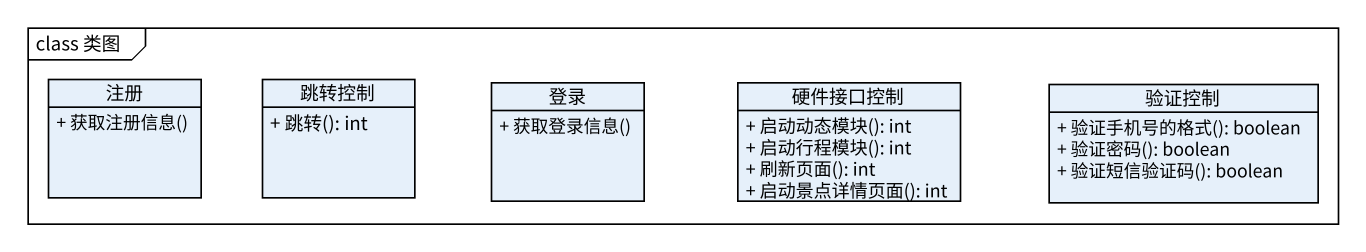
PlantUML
@startuml
mainframe class 类图
hide circle
hide empty members
skinparam classAttributeIconSize 0
class 注册 {
  + 获取注册信息()
}
class 跳转控制 {
  + 跳转(): int
}
class 登录 {
  + 获取登录信息()
}
class 硬件接口控制 {
  + 启动动态模块(): int
  + 启动行程模块(): int
  + 刷新页面(): int
  + 启动景点详情页面(): int
}
class 验证控制 {
  + 验证手机号的格式(): boolean
  + 验证密码(): boolean
  + 验证短信验证码(): boolean
}
@enduml
